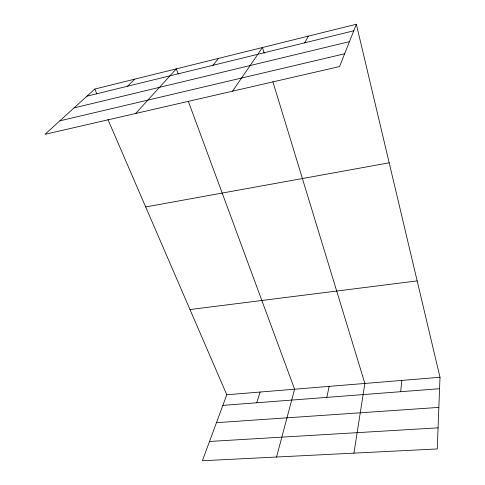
<?xml version="1.0" encoding="UTF-8"?>
<svg xmlns="http://www.w3.org/2000/svg" width="485" height="485" viewBox="0 0 485 485"><rect width="100%" height="100%" fill="white"/><g stroke="black" fill="none" stroke-linecap="round" stroke-linejoin="round"><path stroke-width="0.73" d="M356.354 24.25L339.555 66.56L44.996 134.333L94.781 89.064L356.354 24.25L440.004 377.288L437.264 448.946L202.384 460.75L226.78 394.766L107.949 119.565M400.689 391.704L401.804 380.422M353.929 453.135L364.878 383.447L272.909 81.813M326.817 397.385L329.163 386.375M276.547 457.022L294.601 389.206L188.374 101.45M256.71 402.78L260.136 392.032M304.695 42.813L308.369 36.139M232.545 91.18L262.458 47.518L264.198 53.235M212.945 65.299L218.486 58.412M135.667 113.472L176.34 68.858L178.171 73.817M127.585 86.221L134.709 79.17M86.967 96.175L353.759 30.791M74.078 107.894L349.442 41.655M59.843 120.832L344.635 53.774M145.676 206.937L389.182 162.808M189.981 309.539L417.167 280.906M226.78 394.766L440.004 377.288M222.857 405.381L439.568 388.709M216.468 422.671L438.852 407.4M209.514 441.465L438.07 427.843M94.781 89.064L96.879 93.92"/></g></svg>
